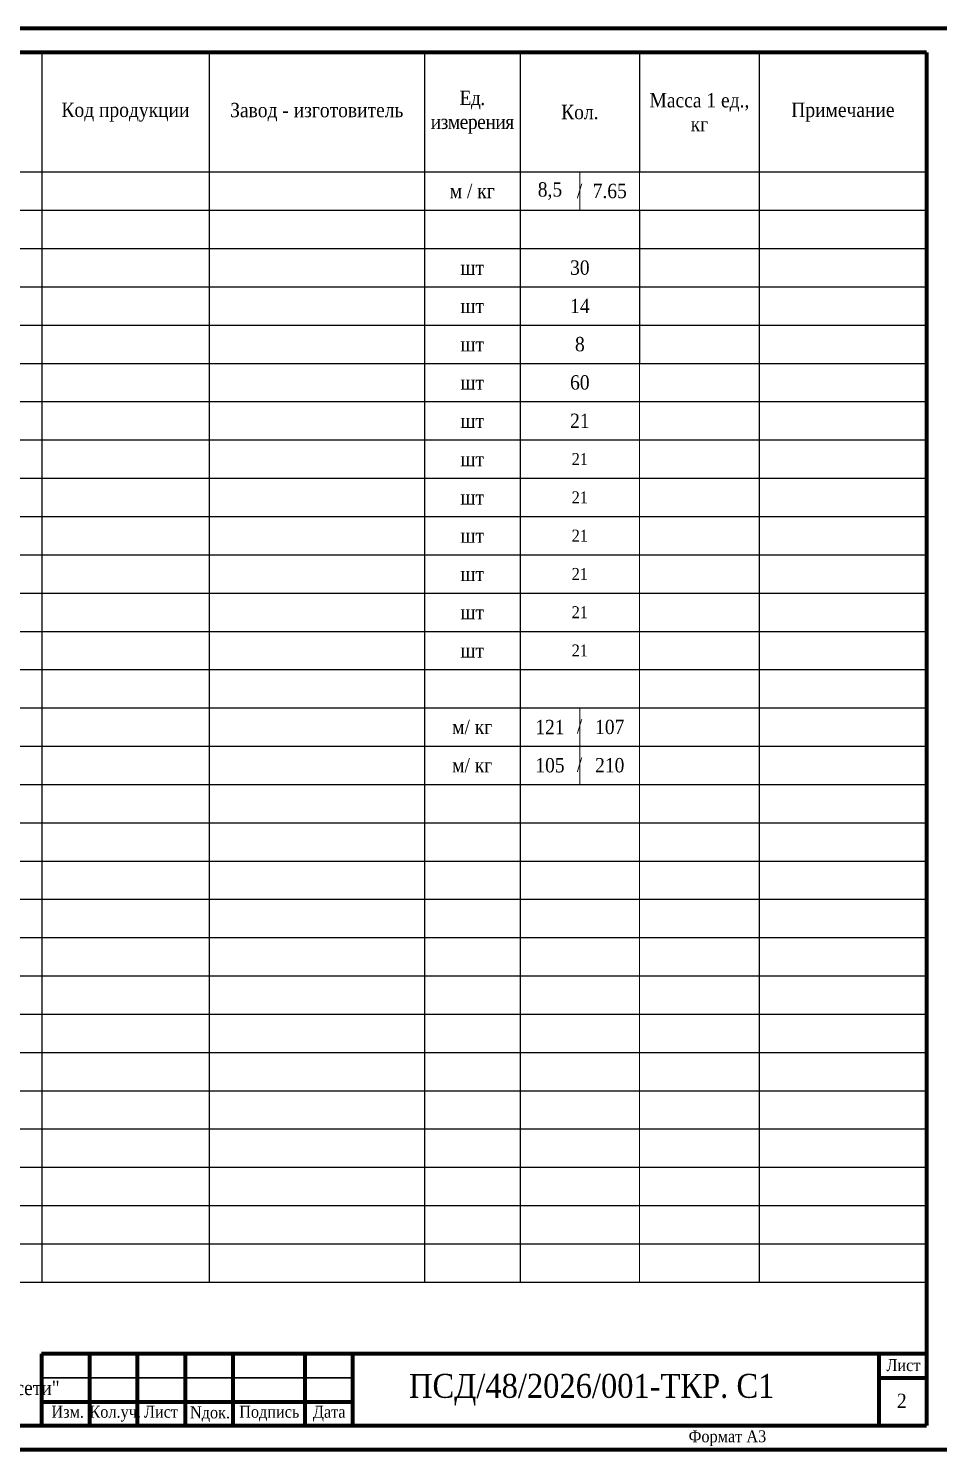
# Model space of a CAD drawing. Header units: millimetres. Extents: x 2157 to 10678, y 3616 to 3913.
# Drawn here: x 8595.1 to 8785.4, y 3616.3 to 3913.3 of the extents above; entities that cross this region are included whole.
import ezdxf

# ---------------------------------------------------------------- set-up
doc = ezdxf.new("R2010")
doc.units = ezdxf.units.MM
doc.layers.add('П', color=7, linetype='Continuous')
doc.layers.add('Чертеж', color=7, linetype='Continuous')
doc.styles.add('стиль1', font='times.ttf', dxfattribs={"width": 0.9})
doc.styles.add('стиль2', font='times.ttf', dxfattribs={"width": 0.9, "height": 2.5})

# ---------------------------------------------------------------- blocks, each defined once
blk = doc.blocks.new('*T68')
at = {"color": 0, "linetype": 'ByBlock', "lineweight": -2, "transparency": 16777216}
for p, q in [((0, 0), (395, 0)), ((0, 0), (0, -25)), ((20, 0), (20, -242)), ((150, 0), (150, -160.93)), ((210, 0), (210, -25)), ((245, 0), (245, -25)), ((290, 0), (290, -25)), ((310, 0), (310, -25)), ((335, 0), (335, -25)), ((360, 0), (360, -136.61)), ((395, 0), (395, -25)), ((420, 0), (815, 0)), ((420, 0), (420, -257)), ((440, 0), (440, -257)), ((570, 0), (570, -257)), ((630, 0), (630, -257)), ((665, 0), (665, -25)), ((710, 0), (710, -25)), ((730, 0), (730, -25)), ((755, 0), (755, -25)), ((780, 0), (780, -25)), ((815, 0), (815, -25)), ((20, -25), (395, -25)), ((420, -25), (630, -25)), ((710, -25), (742.5, -25)), ((0, -33.11), (0, -242)), ((20, -33.11), (150, -33.11)), ((210, -33.11), (210, -81.75)), ((420, -33), (630, -33)), ((710, -33), (730, -33)), ((730, -33), (730, -65)), ((755, -33), (755, -65)), ((0, -41.21), (150, -41.21)), ((150, -41.21), (210, -41.21)), ((395, -41.21), (395, -73.64)), ((420, -41), (630, -41)), ((710, -41), (730, -41)), ((0, -49.32), (20, -49.32)), ((20, -49.32), (210, -49.32)), ((290, -49.32), (310, -49.32)), ((322.5, -49.32), (335, -49.32)), ((360, -49.32), (395, -49.32)), ((420, -49), (630, -49)), ((710, -49), (730, -49)), ((0, -57.43), (20, -57.43)), ((20, -57.43), (210, -57.43)), ((290, -57.43), (310, -57.43)), ((322.5, -57.43), (335, -57.43)), ((360, -57.43), (395, -57.43)), ((420, -57), (630, -57)), ((710, -57), (730, -57)), ((420, -65), (630, -65)), ((710, -65), (730, -65)), ((0, -65.54), (20, -65.54)), ((20, -65.54), (210, -65.54)), ((290, -65.54), (310, -65.54)), ((322.5, -65.54), (335, -65.54)), ((360, -65.54), (395, -65.54)), ((0, -73.64), (20, -73.64)), ((20, -73.64), (210, -73.64)), ((290, -73.64), (310, -73.64)), ((360, -73.64), (395, -73.64)), ((420, -73), (630, -73)), ((710, -73), (730, -73)), ((0, -81.75), (210, -81.75)), ((290, -81.75), (290, -91.64)), ((310, -81.75), (335, -81.75)), ((420, -81), (630, -81)), ((710, -81), (730, -81)), ((420, -89), (630, -89)), ((710, -89), (730, -89)), ((0, -91.64), (20, -91.64)), ((150, -91.64), (210, -91.64)), ((290, -91.64), (310, -91.64)), ((420, -97), (630, -97)), ((710, -97), (730, -97)), ((0, -99.75), (150, -99.75)), ((290, -99.75), (290, -136.61)), ((322.5, -99.75), (335, -99.75)), ((420, -105), (630, -105)), ((710, -105), (730, -105)), ((420, -113), (630, -113)), ((710, -113), (730, -113)), ((420, -121), (630, -121)), ((710, -121), (730, -121)), ((0, -125.98), (150, -125.98)), ((210, -125.98), (210, -160.93)), ((310, -125.98), (310, -136.61)), ((420, -129), (630, -129)), ((710, -129), (755, -129)), ((0, -136.61), (210, -136.61)), ((420, -137), (630, -137)), ((710, -137), (755, -137)), ((0, -144.71), (210, -144.71)), ((310, -144.71), (310, -160.93)), ((420, -145), (630, -145)), ((710, -145), (730, -145)), ((742.5, -145), (755, -145)), ((0, -152.82), (210, -152.82)), ((290, -152.82), (310, -152.82)), ((420, -153), (630, -153)), ((710, -153), (730, -153)), ((0, -160.93), (150, -160.93)), ((420, -161), (630, -161)), ((710, -161), (755, -161)), ((0, -169.04), (150, -169.04)), ((150, -169.04), (150, -242)), ((210, -169.04), (210, -242)), ((420, -169), (630, -169)), ((710, -169), (755, -169)), ((0, -177.14), (210, -177.14)), ((290, -177.14), (335, -177.14)), ((420, -177), (630, -177)), ((710, -177), (755, -177)), ((0, -185.25), (210, -185.25)), ((290, -185.25), (322.5, -185.25)), ((420, -185), (630, -185)), ((710, -185), (755, -185)), ((420, -193), (630, -193)), ((710, -193), (755, -193)), ((0, -193.36), (210, -193.36)), ((290, -193.36), (322.5, -193.36)), ((0, -201.46), (210, -201.46)), ((290, -201.46), (322.5, -201.46)), ((420, -201), (630, -201)), ((710, -201), (755, -201)), ((0, -209.57), (210, -209.57)), ((290, -209.57), (322.5, -209.57)), ((420, -209), (630, -209)), ((710, -209), (755, -209)), ((0, -217.68), (210, -217.68)), ((290, -217.68), (335, -217.68)), ((420, -217), (630, -217)), ((710, -217), (755, -217)), ((420, -225), (630, -225)), ((710, -225), (755, -225)), ((0, -225.79), (210, -225.79)), ((290, -225.79), (335, -225.79)), ((0, -233.89), (210, -233.89)), ((290, -233.89), (335, -233.89)), ((420, -233), (630, -233)), ((710, -233), (755, -233)), ((0, -242), (210, -242)), ((290, -242), (322.5, -242)), ((420, -241), (630, -241)), ((710, -241), (755, -241)), ((420, -249), (630, -249)), ((710, -249), (755, -249)), ((420, -257), (630, -257)), ((710, -257), (755, -257))]:
    blk.add_line(p, q, dxfattribs=at)
at = {"color": 0, "lineweight": -2, "transparency": 16777216}
for p, q in [((0, -25), (20, -25)), ((0, -25), (0, -33.11)), ((210, -25), (210, -33.11)), ((245, -25), (245, -242)), ((290, -25), (290, -81.75)), ((310, -25), (310, -125.98)), ((335, -25), (335, -41.21)), ((630, -25), (710, -25)), ((665, -25), (665, -257)), ((710, -25), (710, -257)), ((730, -25), (730, -33)), ((742.5, -25), (815, -25)), ((780, -25), (780, -257)), ((815, -25), (815, -257)), ((0, -33.11), (20, -33.11)), ((150, -33.11), (395, -33.11)), ((630, -33), (710, -33)), ((730, -33), (815, -33)), ((210, -41.21), (395, -41.21)), ((630, -41), (710, -41)), ((730, -41), (815, -41)), ((210, -49.32), (290, -49.32)), ((310, -49.32), (322.5, -49.32)), ((335, -49.32), (360, -49.32)), ((630, -49), (710, -49)), ((730, -49), (815, -49)), ((210, -57.43), (290, -57.43)), ((310, -57.43), (322.5, -57.43)), ((335, -57.43), (360, -57.43)), ((630, -57), (710, -57)), ((730, -57), (815, -57)), ((630, -65), (710, -65)), ((730, -65), (815, -65)), ((730, -65), (730, -257)), ((210, -65.54), (290, -65.54)), ((310, -65.54), (322.5, -65.54)), ((335, -65.54), (360, -65.54)), ((210, -73.64), (290, -73.64)), ((310, -73.64), (360, -73.64)), ((335, -73.64), (335, -81.75)), ((630, -73), (710, -73)), ((730, -73), (815, -73)), ((210, -81.75), (310, -81.75)), ((210, -81.75), (210, -125.98)), ((335, -81.75), (395, -81.75)), ((630, -81), (710, -81)), ((730, -81), (815, -81)), ((630, -89), (710, -89)), ((730, -89), (815, -89)), ((20, -91.64), (150, -91.64)), ((210, -91.64), (290, -91.64)), ((290, -91.64), (290, -99.75)), ((310, -91.64), (395, -91.64)), ((335, -91.64), (335, -99.75)), ((630, -97), (710, -97)), ((730, -97), (815, -97)), ((150, -99.75), (322.5, -99.75)), ((335, -99.75), (395, -99.75)), ((630, -105), (710, -105)), ((730, -105), (815, -105)), ((630, -113), (710, -113)), ((730, -113), (815, -113)), ((630, -121), (710, -121)), ((730, -121), (815, -121)), ((210, -125.98), (290, -125.98)), ((310, -125.98), (395, -125.98)), ((630, -129), (710, -129)), ((755, -129), (815, -129)), ((210, -136.61), (395, -136.61)), ((290, -136.61), (290, -242)), ((310, -136.61), (310, -144.71)), ((335, -136.61), (335, -144.71)), ((360, -136.61), (360, -242)), ((395, -136.61), (395, -242)), ((630, -137), (710, -137)), ((755, -137), (815, -137)), ((210, -144.71), (395, -144.71)), ((630, -145), (710, -145)), ((730, -145), (742.5, -145)), ((755, -145), (815, -145)), ((210, -152.82), (290, -152.82)), ((310, -152.82), (395, -152.82)), ((630, -153), (710, -153)), ((730, -153), (815, -153)), ((150, -160.93), (395, -160.93)), ((150, -160.93), (150, -169.04)), ((210, -160.93), (210, -169.04)), ((310, -160.93), (310, -242)), ((335, -160.93), (335, -169.04)), ((630, -161), (710, -161)), ((755, -161), (815, -161)), ((150, -169.04), (395, -169.04)), ((630, -169), (710, -169)), ((755, -169), (815, -169)), ((210, -177.14), (290, -177.14)), ((335, -177.14), (395, -177.14)), ((630, -177), (710, -177)), ((755, -177), (815, -177)), ((210, -185.25), (290, -185.25)), ((322.5, -185.25), (395, -185.25)), ((630, -185), (710, -185)), ((755, -185), (815, -185)), ((630, -193), (710, -193)), ((755, -193), (815, -193)), ((210, -193.36), (290, -193.36)), ((322.5, -193.36), (395, -193.36)), ((210, -201.46), (290, -201.46)), ((322.5, -201.46), (395, -201.46)), ((630, -201), (710, -201)), ((755, -201), (815, -201)), ((210, -209.57), (290, -209.57)), ((322.5, -209.57), (395, -209.57)), ((630, -209), (710, -209)), ((755, -209), (815, -209)), ((210, -217.68), (290, -217.68)), ((335, -217.68), (395, -217.68)), ((630, -217), (710, -217)), ((755, -217), (815, -217)), ((630, -225), (710, -225)), ((755, -225), (815, -225)), ((210, -225.79), (290, -225.79)), ((335, -225.79), (395, -225.79)), ((210, -233.89), (290, -233.89)), ((335, -233.89), (395, -233.89)), ((630, -233), (710, -233)), ((755, -233), (815, -233)), ((210, -242), (290, -242)), ((322.5, -242), (395, -242)), ((630, -241), (710, -241)), ((755, -241), (815, -241)), ((630, -249), (710, -249)), ((755, -249), (815, -249)), ((630, -257), (710, -257)), ((755, -257), (815, -257))]:
    blk.add_line(p, q, dxfattribs=at)
at = {"layer": 'Defpoints', "color": 8, "linetype": 'ByBlock', "lineweight": 0, "transparency": 16777216}
for p, q in [((395, -25), (395, -41.21)), ((742.5, -25), (742.5, -33)), ((755, -25), (755, -33)), ((322.5, -41.21), (322.5, -73.64)), ((335, -41.21), (335, -73.64)), ((755, -65), (755, -257)), ((395, -73.64), (395, -136.61)), ((322.5, -81.75), (322.5, -91.64)), ((335, -81.75), (335, -91.64)), ((322.5, -99.75), (322.5, -136.61)), ((335, -99.75), (335, -136.61)), ((742.5, -137), (742.5, -153)), ((335, -144.71), (335, -160.93)), ((322.5, -169.04), (322.5, -242)), ((335, -169.04), (335, -242))]:
    blk.add_line(p, q, dxfattribs=at)
at = {"color": 0, "transparency": 16777216}
for s, insert, char_height, width, attachment_point, style in [('Тип, марка, обозначение документа, опросного листа', (180, -12.5), 3, 57, 5, 'стиль1'), ('{\\T0.95;Ед. измерения}', (300, -12.5), 3, 17, 5, 'стиль1'), ('Масса 1 ед., кг', (347.5, -12.5), 3, 22, 5, 'стиль1'), ('Тип, марка, обозначение документа, опросного листа', (600, -12.5), 3, 57, 5, 'стиль1'), ('{\\T0.95;Ед. измерения}', (720, -12.5), 3, 17, 5, 'стиль1'), ('Масса 1 ед., кг', (767.5, -12.5), 3, 22, 5, 'стиль1'), ('Поз.', (10, -12.5), 3, 17, 5, 'стиль1'), ('Наименование и техническая характеристика', (85, -12.5), 3, 127, 5, 'стиль1'), ('Код продукции', (227.5, -12.5), 3, 32, 5, 'стиль1'), ('{\\C256;Завод - изготовитель}', (267.5, -12.5), 3, 42, 5, 'стиль1'), ('Кол.', (322.5, -12.5), 3, 22, 5, 'стиль1'), ('Примечание', (377.5, -12.5), 3, 32, 5, 'стиль1'), ('Поз.', (430, -12.5), 3, 17, 5, 'стиль1'), ('Наименование и техническая характеристика', (505, -12.5), 3, 127, 5, 'стиль1'), ('Код продукции', (647.5, -12.5), 3, 32, 5, 'стиль1'), ('{\\C256;Завод - изготовитель}', (687.5, -12.5), 3, 42, 5, 'стиль1'), ('Кол.', (742.5, -12.5), 3, 22, 5, 'стиль1'), ('Примечание', (797.5, -12.5), 3, 32, 5, 'стиль1'), ('1', (10, -29.05), 3, 17, 5, 'стиль2'), ('{\\LОпора железобетонная}', (85, -29.05), 3, 127, 5, 'стиль2'), ('5.7', (430, -29), 3, 17, 5, 'стиль2'), ('Заземляющий проводник', (441.5, -29), 3, 127, 4, 'стиль2'), ('ЗП1', (600, -29), 3, 57, 5, 'стиль2'), ('м / кг', (720, -29), 3, 17, 5, 'стиль2'), ('6', (430, -37), 3, 17, 5, 'стиль2'), ('{\\LЛинейная арматура }', (505, -37), 3, 127, 5, 'стиль2'), ('{\\Lодноцепные:}', (21.5, -37.16), 3, 127, 4, 'стиль2'), ('1.1', (10, -45.27), 3, 17, 5, 'стиль2'), ('{\\T0.9;- промежуточная  }27.0002-9', (21.5, -45.27), 3, 127, 4, 'стиль2'), ('П20-3Н', (180, -45.27), 3, 57, 5, 'стиль2'), ('шт/ м³', (300, -45.27), 3, 17, 5, 'стиль1'), ('7', (316.25, -45.27), 3, 9.5, 5, 'стиль2'), ('3.15', (328.75, -45.27), 3, 9.5, 5, 'стиль2'), ('{\\T0.85;одностоечная}', (377.5, -45.27), 3, 32, 5, 'стиль2'), ('6.1', (430, -45), 3, 17, 5, 'стиль2'), ('К9', (600, -45), 3, 57, 5, 'стиль2'), ('шт', (720, -45), 3, 17, 5, 'стиль2'), ('1.2', (10, -53.38), 3, 17, 5, 'стиль2'), ('{\\T0.9;- анкерная }27.0002-11', (21.5, -53.38), 3, 127, 4, 'стиль2'), ('А20-3Н', (180, -53.38), 3, 57, 5, 'стиль2'), ('шт/ м³', (300, -53.38), 3, 17, 5, 'стиль1'), ('2', (316.25, -53.38), 3, 9.5, 5, 'стиль2'), ('1.80', (328.75, -53.38), 3, 9.5, 5, 'стиль2'), ('{\\T0.85;двухстоечная}', (377.5, -53.38), 3, 32, 5, 'стиль2'), ('6.2', (430, -53), 3, 17, 5, 'стиль2'), ('Гайка', (441.5, -53), 3, 127, 4, 'стиль2'), ('М20', (600, -53), 3, 57, 5, 'стиль2'), ('шт', (720, -53), 3, 17, 5, 'стиль2'), ('1.3', (10, -61.48), 3, 17, 5, 'стиль2'), ('- анкерная с разъединителем  27.0002-11', (21.5, -61.48), 3, 127, 4, 'стиль2'), ('А20-3Н с РЛК', (180, -61.48), 3, 57, 5, 'стиль2'), ('шт/ м³', (300, -61.48), 3, 17, 5, 'стиль1'), ('1', (316.25, -61.48), 3, 9.5, 5, 'стиль2'), ('0.90', (328.75, -61.48), 3, 9.5, 5, 'стиль2'), ('{\\T0.85;двухстоечная}', (377.5, -61.48), 3, 32, 5, 'стиль2'), ('6.3', (430, -61), 3, 17, 5, 'стиль2'), ('Болт', (441.5, -61), 3, 127, 4, 'стиль2'), ('М20х260', (600, -61), 3, 57, 5, 'стиль2'), ('шт', (720, -61), 3, 17, 5, 'стиль2'), ('1.4', (10, -69.59), 3, 17, 5, 'стиль2'), ('- угловая анкерная 27.0002-12', (21.5, -69.59), 3, 127, 4, 'стиль2'), ('УА20-3Н', (180, -69.59), 3, 57, 5, 'стиль2'), ('шт/ м³', (300, -69.59), 3, 17, 5, 'стиль1'), ('1', (316.25, -69.59), 3, 9.5, 5, 'стиль2'), ('1.35', (328.75, -69.59), 3, 9.5, 5, 'стиль2'), ('6.4', (430, -69), 3, 17, 5, 'стиль2'), ('Спиральная вязка ', (441.5, -69), 3, 127, 4, 'стиль2'), ('СВ70', (600, -69), 3, 57, 5, 'стиль2'), ('{\\T0.85;трехстоечная}', (377.5, -69.59), 3, 32, 5, 'стиль2'), ('шт', (720, -69), 3, 17, 5, 'стиль2'), ('2', (10, -77.7), 3, 17, 5, 'стиль2'), ('6.5', (430, -77), 3, 17, 5, 'стиль2'), ('Зажим плашечный', (441.5, -77), 3, 127, 4, 'стиль2'), ('CD35', (600, -77), 3, 57, 5, 'стиль2'), ('шт', (720, -77), 3, 17, 5, 'стиль2'), ('Подвеска натяжная изолирующая, в т.ч.:  ', (441.5, -85), 3, 127, 4, 'стиль2'), ('2.1', (10, -86.69), 3, 17, 5, 'стиль2'), (' Стойка', (21.5, -86.69), 3, 127, 4, 'стиль2'), ('СВ110-5', (180, -86.69), 3, 57, 5, 'стиль2'), ('IЗ-93/23 {\\T0.85;\\Pс 02.06.2023 по 02.06.2028}', (227.5, -86.69), 2.5, 32, 5, 'стиль1'), ('ООО «ЭЛПРО», г.Воронеж', (267.5, -86.69), 2.5, 42, 5, 'стиль1'), ('шт/ м³', (300, -86.69), 3, 17, 5, 'стиль1'), ('16', (316.25, -86.69), 3, 9.5, 5, 'стиль2'), ('7.20', (328.75, -86.69), 3, 9.5, 5, 'стиль2'), ('6.6', (430, -85), 3, 17, 5, 'стиль2'), ('3.407.1-143.2.25', (600, -85), 2.5, 60, 5, 'стиль2'), ('шт', (720, -85), 3, 17, 5, 'стиль2'), ('6.6.1', (430, -93), 3, 17, 5, 'стиль2'), ('Серьга', (441.5, -93), 3, 127, 4, 'стиль2'), ('СРС -7-17', (600, -93), 3, 57, 5, 'стиль2'), ('3', (10, -95.69), 3, 17, 5, 'стиль2'), ('шт', (720, -93), 3, 17, 5, 'стиль2'), ('6.6.2', (430, -101), 3, 17, 5, 'стиль2'), ('Скоба', (441.5, -101), 3, 127, 4, 'стиль2'), ('СК-7-16', (600, -101), 3, 57, 5, 'стиль2'), ('шт', (720, -101), 3, 17, 5, 'стиль2'), ('Провод самонесущий изолированный с уплотненной жилой из алюминиевого сплава с изоляционным покровом из сшитого п/э, числом жил \\Pи сечением: \\P- 1х50 мм²', (21.5, -112.86), 3, 127, 4, 'стиль2'), ('IЗ-221/23\\P{\\T0.85;с 19.10.2023 по 19.10.2028}', (227.5, -112.86), 2.5, 32, 5, 'стиль1'), ('6.6.3', (430, -109), 3, 17, 5, 'стиль2'), ('Ушко однолапчатое', (441.5, -109), 3, 127, 4, 'стиль2'), ('У1-7-16', (600, -109), 3, 57, 5, 'стиль2'), ('шт', (720, -109), 3, 17, 5, 'стиль2'), ('3.1', (10, -112.86), 3, 17, 5, 'стиль2'), ('{\\T0.9;1.110}', (316.25, -112.86), 3, 9.5, 5, 'стиль2'), ('{\\T0.95;371}', (328.75, -112.86), 3, 9.5, 5, 'стиль2'), ('6.6.4', (430, -117), 3, 17, 5, 'стиль2'), ('Звено промежуточное трехлапчатое', (441.5, -117), 3, 127, 4, 'стиль2'), ('ПРТ-7-1', (600, -117), 3, 57, 5, 'стиль2'), ('СИП3', (180, -118.18), 3, 57, 5, 'стиль2'), ('км/ кг', (300, -118.18), 3, 17, 5, 'стиль2'), ('шт', (720, -117), 3, 17, 5, 'стиль2'), ('6.7', (430, -125), 3, 17, 5, 'стиль2'), ('Зажим анкерный', (441.5, -125), 3, 127, 4, 'стиль2'), ('НБ 60/5,6-16', (600, -125), 3, 57, 5, 'стиль2'), ('шт', (720, -125), 3, 17, 5, 'стиль2'), ('3.2', (10, -131.29), 3, 17, 5, 'стиль2'), ('Ошиновка (провод ВЛ) ГОСТ 839-80', (21.5, -131.29), 3, 127, 4, 'стиль2'), ('IЗ-221/23\\P{\\T0.85;с 19.10.2023 по 19.10.2028}', (227.5, -131.29), 2.5, 32, 5, 'стиль1'), ('{\\T0.9;0,006', (316.25, -131.29), 3, 9.5, 5, 'стиль2'), ('{\\T0.95;2.0}', (328.75, -131.29), 3, 9.5, 5, 'стиль2'), ('7', (430, -133), 3, 17, 5, 'стиль2'), ('{\\LМеталл для заземления}', (505, -133), 3, 127, 5, 'стиль2'), ('4', (10, -140.66), 3, 17, 5, 'стиль2'), ('7.1', (430, -141), 3, 17, 5, 'стиль2'), ('107', (748.75, -141), 3, 9.5, 5, 'стиль2'), ('4.1', (10, -148.77), 3, 17, 5, 'стиль2'), ('7.2', (430, -149), 3, 17, 5, 'стиль2'), ('210', (748.75, -149), 3, 9.5, 5, 'стиль2'), ('4.2', (10, -156.87), 3, 17, 5, 'стиль2'), ('5', (10, -164.98), 3, 17, 5, 'стиль2'), ('5.1', (10, -173.09), 3, 17, 5, 'стиль2'), ('5.2', (10, -181.2), 3, 17, 5, 'стиль2'), ('5.3', (10, -189.3), 3, 17, 5, 'стиль2'), ('5.4', (10, -197.41), 3, 17, 5, 'стиль2'), ('5.5', (10, -205.52), 3, 17, 5, 'стиль2'), ('5.6', (10, -213.62), 3, 17, 5, 'стиль2'), ('{\\C256;Траверса }27.0002-38', (21.5, -213.62), 3, 127, 4, 'стиль2'), ('ТМ73', (180, -213.62), 3, 57, 5, 'стиль2'), ('шт/ кг', (300, -213.62), 3, 17, 5, 'стиль2'), ('{\\C256;Траверса } 27.0002-39', (21.5, -221.73), 3, 127, 4, 'стиль2'), ('5.7', (10, -221.73), 3, 17, 5, 'стиль2'), ('ТМ74', (180, -221.73), 3, 57, 5, 'стиль2'), ('шт/ кг', (300, -221.73), 3, 17, 5, 'стиль2'), ('5.5', (10, -229.84), 3, 17, 5, 'стиль2'), ('5.6', (10, -237.95), 3, 17, 5, 'стиль2'), ('Крепление подкоса 27.0002-41', (21.5, -237.95), 3, 127, 4, 'стиль2'), ('У52', (180, -237.95), 3, 57, 5, 'стиль2'), ('шт/ кг', (300, -237.95), 3, 17, 5, 'стиль2')]:
    blk.add_mtext(s, dxfattribs=dict(at, insert=insert, char_height=char_height, width=width, attachment_point=attachment_point, style=style))
at = {"transparency": 16777216}
for s, insert, char_height, width, attachment_point, style in [('8,5', (736.25, -29), 3, 9.5, 5, 'стиль2'), ('7.65', (748.75, -29), 3, 9.5, 5, 'стиль2'), ('Колпачок полиэтиленовый', (441.5, -45), 3, 127, 4, 'стиль2'), ('30', (742.5, -45), 3, 22, 5, 'стиль2'), ('14', (742.5, -53), 3, 22, 5, 'стиль2'), ('8', (742.5, -61), 3, 22, 5, 'стиль2'), ('60', (742.5, -69), 3, 22, 5, 'стиль2'), ('21', (742.5, -77), 3, 22, 5, 'стиль2'), ('21', (742.5, -85), 2.5, 22, 5, 'стиль2'), ('21', (742.5, -93), 2.5, 22, 5, 'стиль2'), ('21', (742.5, -101), 2.5, 22, 5, 'стиль2'), ('ООО «Камский кабель», \\Pг. Пермь', (267.5, -112.86), 2.5, 42, 5, 'стиль2'), ('21', (742.5, -109), 2.5, 22, 5, 'стиль2'), ('21', (742.5, -117), 2.5, 22, 5, 'стиль2'), ('21', (742.5, -125), 2.5, 22, 5, 'стиль2'), ('ООО «Камский кабель», \\Pг. Пермь', (267.5, -131.29), 2.5, 42, 5, 'стиль2'), ('Сталь круглая %%C 12 мм', (441.5, -141), 3, 127, 4, 'стиль2'), ('ГОСТ2590-88', (600, -141), 3, 57, 5, 'стиль2'), ('м/ кг ', (720, -141), 3, 17, 5, 'стиль1'), ('{\\C0;121', (736.25, -141), 3, 9.5, 5, 'стиль2'), ('штыревой', (21.5, -148.77), 3, 127, 4, 'стиль2'), ('ШФ-20УО', (180, -148.77), 3, 57, 5, 'стиль2'), ('шт', (300, -148.77), 3, 17, 5, 'стиль2'), ('30', (322.5, -148.77), 3, 22, 5, 'стиль2'), ('Сталь круглая %%C 18 мм', (441.5, -149), 3, 127, 4, 'стиль2'), ('ГОСТ2590-88', (600, -149), 3, 57, 5, 'стиль2'), ('м/ кг ', (720, -149), 3, 17, 5, 'стиль1'), ('{\\C0;105', (736.25, -149), 3, 9.5, 5, 'стиль2'), ('подвесной', (21.5, -156.87), 3, 127, 4, 'стиль2'), ('ПС-70Е', (180, -156.87), 3, 57, 5, 'стиль2'), ('шт', (300, -156.87), 3, 17, 5, 'стиль2'), ('42', (322.5, -156.87), 3, 22, 5, 'стиль2'), ('{\\LСтальные конструкции (метизы)}', (85, -164.98), 3, 127, 5, 'стиль2'), ('Траверса 27.0002-28', (21.5, -173.09), 3, 127, 4, 'стиль2'), ('ТМ63', (180, -173.09), 3, 57, 5, 'стиль2'), ('шт/ кг', (300, -173.09), 3, 17, 5, 'стиль2'), ('7', (316.25, -173.09), 3, 9.5, 5, 'стиль2'), ('156.1', (328.75, -173.09), 3, 9.5, 5, 'стиль2'), ('Траверса 27.0002-30', (21.5, -181.2), 3, 127, 4, 'стиль2'), ('ТМ65', (180, -181.2), 3, 57, 5, 'стиль2'), ('шт/ кг', (300, -181.2), 3, 17, 5, 'стиль2'), ('3', (316.25, -181.2), 3, 9.5, 5, 'стиль2'), ('56.4', (328.75, -181.2), 3, 9.5, 5, 'стиль2'), ('Траверса 27.0002-31', (21.5, -189.3), 3, 127, 4, 'стиль2'), ('ТМ66', (180, -189.3), 3, 57, 5, 'стиль2'), ('шт/ кг', (300, -189.3), 3, 17, 5, 'стиль2'), ('3', (316.25, -189.3), 3, 9.5, 5, 'стиль2'), ('20.10', (328.75, -189.3), 3, 9.5, 5, 'стиль2'), ('Траверса 27.0002-32', (21.5, -197.41), 3, 127, 4, 'стиль2'), ('ТМ67', (180, -197.41), 3, 57, 5, 'стиль2'), ('шт/ кг', (300, -197.41), 3, 17, 5, 'стиль2'), ('1', (316.25, -197.41), 3, 9.5, 5, 'стиль2'), ('3.90', (328.75, -197.41), 3, 9.5, 5, 'стиль2'), ('Траверса 27.0002-33', (21.5, -205.52), 3, 127, 4, 'стиль2'), ('ТМ68', (180, -205.52), 3, 57, 5, 'стиль2'), ('шт/ кг', (300, -205.52), 3, 17, 5, 'стиль2'), ('1', (316.25, -205.52), 3, 9.5, 5, 'стиль2'), ('33.00', (328.75, -205.52), 3, 9.5, 5, 'стиль2'), ('1', (316.25, -213.62), 3, 9.5, 5, 'стиль2'), ('9.85', (328.75, -213.62), 3, 9.5, 5, 'стиль2'), ('1', (316.25, -221.73), 3, 9.5, 5, 'стиль2'), ('13.00', (328.75, -221.73), 3, 9.5, 5, 'стиль2'), ('Хомут 27.0002-42', (21.5, -229.84), 3, 127, 4, 'стиль2'), ('Х51', (180, -229.84), 3, 57, 5, 'стиль2'), ('шт/ кг', (300, -229.84), 3, 17, 5, 'стиль2'), ('9', (316.25, -229.84), 3, 9.5, 5, 'стиль2'), ('17.10', (328.75, -229.84), 3, 9.5, 5, 'стиль2'), ('5', (316.25, -237.95), 3, 9.5, 5, 'стиль2'), ('35.50', (328.75, -237.95), 3, 9.5, 5, 'стиль2')]:
    blk.add_mtext(s, dxfattribs=dict(at, insert=insert, char_height=char_height, width=width, attachment_point=attachment_point, style=style))
at = {"color": 1, "transparency": 16777216, "char_height": 3, "width": 127, "attachment_point": 5, "style": 'стиль2'}
for s, insert in [('{\\L\\C256;Железобетонные изделия}', (85, -77.7)), ('{\\L\\C256;Провода и кабели}', (85, -95.69)), ('{\\L\\C256;Изоляторы}', (85, -140.66))]:
    blk.add_mtext(s, dxfattribs=dict(at, insert=insert))
blk = doc.blocks.new('А3 мал.')
at = {"layer": 'Чертеж', "lineweight": 25, "insert": (-40, 15), "char_height": 2.5, "width": 184.6595, "attachment_point": 1, "style": 'стиль1', "bg_fill": 3, "box_fill_scale": 1, "bg_fill_color": 256, "bg_fill_transparency": 0}
blk.add_mtext('^I\\P\\P\\P^I^I^I^I^I^I^I^I^I^I^I^I^I^I^I^I^I^I{\\C255;\\c16777215;.}', dxfattribs=at)
at = {"lineweight": 70}
for p, q in [((145, 287), (145, 0)), ((145, 15), (-40, 15)), ((145, 15), (-40, 15))]:
    blk.add_line(p, q, dxfattribs=at)
for points in [[(145, 287), (-250.02, 287), (-250.02, 0)], [(-40, 15), (-40, 0)], [(-40, 15), (-40, 0)], [(-30, 15), (-30, 0)], [(-30, 15), (-30, 0)], [(-20, 15), (-20, 0)], [(-20, 15), (-20, 0)], [(-10, 15), (-10, 0)], [(-10, 15), (-10, 0)], [(0, 15), (0, 0)], [(0, 15), (0, 0)], [(15, 15), (15, 0)], [(15, 15), (15, 0)], [(25, 15), (25, 0)], [(25, 15), (25, 0)], [(135, 15), (135, 0)], [(135, 15), (135, 0)], [(135, 15), (135, 0)], [(135, 10), (145, 10)], [(135, 10), (145, 10)], [(135, 10), (145, 10)], [(-40, 5), (25, 5)], [(-40, 5), (25, 5)], [(-250.02, 0), (145, 0)], [(-40, 0), (145, 0)], [(-40, 0), (25, 0)], [(-40, 0), (145, 0)], [(-40, 0), (25, 0)], [(-40, 0), (25, 0)], [(25, 0), (145, 0)], [(25, 0), (145, 0)]]:
    blk.add_lwpolyline(points, dxfattribs=at)
at = {"lineweight": 30}
for points in [[(-40, 15), (25, 15)], [(-40, 15), (25, 15)], [(-40, 10), (25, 10)], [(-40, 10), (25, 10)]]:
    blk.add_lwpolyline(points, dxfattribs=at)
at = {"layer": 'П', "lineweight": 70}
blk.add_lwpolyline([(-269.98, -5), (150.02, -5), (150.02, 292), (-269.98, 292)], close=True, dxfattribs=at)
at = {"lineweight": 25, "style": 'стиль1', "width": 0.9}
for s, p in [('Лист', (136.61, 11.4)), ('Изм.', (-37.95, 1.66)), ('Кол.уч.', (-30, 1.66)), ('Лист', (-18.6, 1.66)), ('Nдок.', (-8.98, 1.52)), ('Подпись', (1.3, 1.66)), ('Дата', (16.71, 1.66)), ('Формат А3', (95.26, -3.47))]:
    blk.add_text(s, height=2.5, dxfattribs=at).set_placement(p)
blk = doc.blocks.new('*T87')
at = {"color": 0, "linetype": 'ByBlock', "lineweight": -2, "transparency": 16777216}
for p, q in [((0, 0), (395, 0)), ((0, 0), (0, -257)), ((20, 0), (20, -257)), ((150, 0), (150, -257)), ((210, 0), (210, -257)), ((245, 0), (245, -25)), ((290, 0), (290, -25)), ((310, 0), (310, -25)), ((335, 0), (335, -25)), ((360, 0), (360, -25)), ((395, 0), (395, -25)), ((20, -25), (210, -25)), ((290, -25), (322.5, -25)), ((0, -33), (210, -33)), ((290, -33), (310, -33)), ((310, -33), (310, -65)), ((335, -33), (335, -65)), ((0, -41), (210, -41)), ((290, -41), (310, -41)), ((0, -49), (210, -49)), ((290, -49), (310, -49)), ((0, -57), (210, -57)), ((290, -57), (310, -57)), ((0, -65), (210, -65)), ((290, -65), (310, -65)), ((0, -73), (210, -73)), ((290, -73), (310, -73)), ((0, -81), (210, -81)), ((290, -81), (310, -81)), ((0, -89), (210, -89)), ((290, -89), (310, -89)), ((0, -97), (210, -97)), ((290, -97), (310, -97)), ((0, -105), (210, -105)), ((290, -105), (310, -105)), ((0, -113), (210, -113)), ((290, -113), (310, -113)), ((0, -121), (210, -121)), ((290, -121), (310, -121)), ((0, -129), (210, -129)), ((290, -129), (335, -129)), ((0, -137), (210, -137)), ((290, -137), (335, -137)), ((0, -145), (210, -145)), ((290, -145), (310, -145)), ((322.5, -145), (335, -145)), ((0, -153), (210, -153)), ((290, -153), (310, -153)), ((0, -161), (210, -161)), ((290, -161), (335, -161)), ((0, -169), (210, -169)), ((290, -169), (335, -169)), ((0, -177), (210, -177)), ((290, -177), (335, -177)), ((0, -185), (210, -185)), ((290, -185), (335, -185)), ((0, -193), (210, -193)), ((290, -193), (335, -193)), ((0, -201), (210, -201)), ((290, -201), (335, -201)), ((0, -209), (210, -209)), ((290, -209), (335, -209)), ((0, -217), (210, -217)), ((290, -217), (335, -217)), ((0, -225), (210, -225)), ((290, -225), (335, -225)), ((0, -233), (210, -233)), ((290, -233), (335, -233)), ((0, -241), (210, -241)), ((290, -241), (335, -241)), ((0, -249), (210, -249)), ((290, -249), (335, -249)), ((0, -257), (210, -257)), ((290, -257), (335, -257))]:
    blk.add_line(p, q, dxfattribs=at)
at = {"color": 0, "lineweight": -2, "transparency": 16777216}
for p, q in [((0, -25), (20, -25)), ((210, -25), (290, -25)), ((245, -25), (245, -257)), ((290, -25), (290, -257)), ((310, -25), (310, -33)), ((322.5, -25), (395, -25)), ((360, -25), (360, -257)), ((395, -25), (395, -257)), ((210, -33), (290, -33)), ((310, -33), (395, -33)), ((210, -41), (290, -41)), ((310, -41), (395, -41)), ((210, -49), (290, -49)), ((310, -49), (395, -49)), ((210, -57), (290, -57)), ((310, -57), (395, -57)), ((210, -65), (290, -65)), ((310, -65), (395, -65)), ((310, -65), (310, -257)), ((210, -73), (290, -73)), ((310, -73), (395, -73)), ((210, -81), (290, -81)), ((310, -81), (395, -81)), ((210, -89), (290, -89)), ((310, -89), (395, -89)), ((210, -97), (290, -97)), ((310, -97), (395, -97)), ((210, -105), (290, -105)), ((310, -105), (395, -105)), ((210, -113), (290, -113)), ((310, -113), (395, -113)), ((210, -121), (290, -121)), ((310, -121), (395, -121)), ((210, -129), (290, -129)), ((335, -129), (395, -129)), ((210, -137), (290, -137)), ((335, -137), (395, -137)), ((210, -145), (290, -145)), ((310, -145), (322.5, -145)), ((335, -145), (395, -145)), ((210, -153), (290, -153)), ((310, -153), (395, -153)), ((210, -161), (290, -161)), ((335, -161), (395, -161)), ((210, -169), (290, -169)), ((335, -169), (395, -169)), ((210, -177), (290, -177)), ((335, -177), (395, -177)), ((210, -185), (290, -185)), ((335, -185), (395, -185)), ((210, -193), (290, -193)), ((335, -193), (395, -193)), ((210, -201), (290, -201)), ((335, -201), (395, -201)), ((210, -209), (290, -209)), ((335, -209), (395, -209)), ((210, -217), (290, -217)), ((335, -217), (395, -217)), ((210, -225), (290, -225)), ((335, -225), (395, -225)), ((210, -233), (290, -233)), ((335, -233), (395, -233)), ((210, -241), (290, -241)), ((335, -241), (395, -241)), ((210, -249), (290, -249)), ((335, -249), (395, -249)), ((210, -257), (290, -257)), ((335, -257), (395, -257))]:
    blk.add_line(p, q, dxfattribs=at)
at = {"layer": 'Defpoints', "color": 8, "linetype": 'ByBlock', "lineweight": 0, "transparency": 16777216}
for p, q in [((322.5, -25), (322.5, -33)), ((335, -25), (335, -33)), ((335, -65), (335, -257)), ((322.5, -137), (322.5, -153))]:
    blk.add_line(p, q, dxfattribs=at)
at = {"color": 0, "transparency": 16777216}
for s, insert, char_height, width, attachment_point, style in [('Тип, марка, обозначение документа, опросного листа', (180, -12.5), 3, 57, 5, 'стиль1'), ('{\\T0.95;Ед. измерения}', (300, -12.5), 3, 17, 5, 'стиль1'), ('Масса 1 ед., кг', (347.5, -12.5), 3, 22, 5, 'стиль1'), ('Поз.', (10, -12.5), 3, 17, 5, 'стиль1'), ('Наименование и техническая характеристика', (85, -12.5), 3, 127, 5, 'стиль1'), ('Код продукции', (227.5, -12.5), 3, 32, 5, 'стиль1'), ('{\\C256;Завод - изготовитель}', (267.5, -12.5), 3, 42, 5, 'стиль1'), ('Кол.', (322.5, -12.5), 3, 22, 5, 'стиль1'), ('Примечание', (377.5, -12.5), 3, 32, 5, 'стиль1'), ('5.7', (10, -29), 3, 17, 5, 'стиль2'), ('Заземляющий проводник', (21.5, -29), 3, 127, 4, 'стиль2'), ('ЗП1', (180, -29), 3, 57, 5, 'стиль2'), ('м / кг', (300, -29), 3, 17, 5, 'стиль2'), ('6', (10, -37), 3, 17, 5, 'стиль2'), ('{\\LЛинейная арматура }', (85, -37), 3, 127, 5, 'стиль2'), ('6.1', (10, -45), 3, 17, 5, 'стиль2'), ('К9', (180, -45), 3, 57, 5, 'стиль2'), ('шт', (300, -45), 3, 17, 5, 'стиль2'), ('6.2', (10, -53), 3, 17, 5, 'стиль2'), ('Гайка', (21.5, -53), 3, 127, 4, 'стиль2'), ('М20', (180, -53), 3, 57, 5, 'стиль2'), ('шт', (300, -53), 3, 17, 5, 'стиль2'), ('6.3', (10, -61), 3, 17, 5, 'стиль2'), ('Болт', (21.5, -61), 3, 127, 4, 'стиль2'), ('М20х260', (180, -61), 3, 57, 5, 'стиль2'), ('шт', (300, -61), 3, 17, 5, 'стиль2'), ('6.4', (10, -69), 3, 17, 5, 'стиль2'), ('Спиральная вязка ', (21.5, -69), 3, 127, 4, 'стиль2'), ('СВ70', (180, -69), 3, 57, 5, 'стиль2'), ('шт', (300, -69), 3, 17, 5, 'стиль2'), ('6.5', (10, -77), 3, 17, 5, 'стиль2'), ('Зажим плашечный', (21.5, -77), 3, 127, 4, 'стиль2'), ('CD35', (180, -77), 3, 57, 5, 'стиль2'), ('шт', (300, -77), 3, 17, 5, 'стиль2'), ('Подвеска натяжная изолирующая, в т.ч.:  ', (21.5, -85), 3, 127, 4, 'стиль2'), ('6.6', (10, -85), 3, 17, 5, 'стиль2'), ('3.407.1-143.2.25', (180, -85), 2.5, 60, 5, 'стиль2'), ('шт', (300, -85), 3, 17, 5, 'стиль2'), ('6.6.1', (10, -93), 3, 17, 5, 'стиль2'), ('Серьга', (21.5, -93), 3, 127, 4, 'стиль2'), ('СРС -7-17', (180, -93), 3, 57, 5, 'стиль2'), ('шт', (300, -93), 3, 17, 5, 'стиль2'), ('6.6.2', (10, -101), 3, 17, 5, 'стиль2'), ('Скоба', (21.5, -101), 3, 127, 4, 'стиль2'), ('СК-7-16', (180, -101), 3, 57, 5, 'стиль2'), ('шт', (300, -101), 3, 17, 5, 'стиль2'), ('6.6.3', (10, -109), 3, 17, 5, 'стиль2'), ('Ушко однолапчатое', (21.5, -109), 3, 127, 4, 'стиль2'), ('У1-7-16', (180, -109), 3, 57, 5, 'стиль2'), ('шт', (300, -109), 3, 17, 5, 'стиль2'), ('6.6.4', (10, -117), 3, 17, 5, 'стиль2'), ('Звено промежуточное трехлапчатое', (21.5, -117), 3, 127, 4, 'стиль2'), ('ПРТ-7-1', (180, -117), 3, 57, 5, 'стиль2'), ('шт', (300, -117), 3, 17, 5, 'стиль2'), ('6.7', (10, -125), 3, 17, 5, 'стиль2'), ('Зажим анкерный', (21.5, -125), 3, 127, 4, 'стиль2'), ('НБ 60/5,6-16', (180, -125), 3, 57, 5, 'стиль2'), ('шт', (300, -125), 3, 17, 5, 'стиль2'), ('7', (10, -133), 3, 17, 5, 'стиль2'), ('{\\LМеталл для заземления}', (85, -133), 3, 127, 5, 'стиль2'), ('7.1', (10, -141), 3, 17, 5, 'стиль2'), ('107', (328.75, -141), 3, 9.5, 5, 'стиль2'), ('7.2', (10, -149), 3, 17, 5, 'стиль2'), ('210', (328.75, -149), 3, 9.5, 5, 'стиль2')]:
    blk.add_mtext(s, dxfattribs=dict(at, insert=insert, char_height=char_height, width=width, attachment_point=attachment_point, style=style))
at = {"transparency": 16777216}
for s, insert, char_height, width, attachment_point, style in [('8,5', (316.25, -29), 3, 9.5, 5, 'стиль2'), ('7.65', (328.75, -29), 3, 9.5, 5, 'стиль2'), ('Колпачок полиэтиленовый', (21.5, -45), 3, 127, 4, 'стиль2'), ('30', (322.5, -45), 3, 22, 5, 'стиль2'), ('14', (322.5, -53), 3, 22, 5, 'стиль2'), ('8', (322.5, -61), 3, 22, 5, 'стиль2'), ('60', (322.5, -69), 3, 22, 5, 'стиль2'), ('21', (322.5, -77), 3, 22, 5, 'стиль2'), ('21', (322.5, -85), 2.5, 22, 5, 'стиль2'), ('21', (322.5, -93), 2.5, 22, 5, 'стиль2'), ('21', (322.5, -101), 2.5, 22, 5, 'стиль2'), ('21', (322.5, -109), 2.5, 22, 5, 'стиль2'), ('21', (322.5, -117), 2.5, 22, 5, 'стиль2'), ('21', (322.5, -125), 2.5, 22, 5, 'стиль2'), ('Сталь круглая %%C 12 мм', (21.5, -141), 3, 127, 4, 'стиль2'), ('ГОСТ2590-88', (180, -141), 3, 57, 5, 'стиль2'), ('м/ кг ', (300, -141), 3, 17, 5, 'стиль1'), ('{\\C0;121', (316.25, -141), 3, 9.5, 5, 'стиль2'), ('Сталь круглая %%C 18 мм', (21.5, -149), 3, 127, 4, 'стиль2'), ('ГОСТ2590-88', (180, -149), 3, 57, 5, 'стиль2'), ('м/ кг ', (300, -149), 3, 17, 5, 'стиль1'), ('{\\C0;105', (316.25, -149), 3, 9.5, 5, 'стиль2')]:
    blk.add_mtext(s, dxfattribs=dict(at, insert=insert, char_height=char_height, width=width, attachment_point=attachment_point, style=style))

msp = doc.modelspace()

# ---------------------------------------------------------------- block references
msp.add_blockref('*T68', (7967.859, 3908.313))

# ---------------------------------------------------------------- next in the draw order: block references
msp.add_blockref('А3 мал.', (8637.834, 3621.313))

# ---------------------------------------------------------------- next in the draw order: linework, layer by layer
at = {"layer": 'П'}
msp.add_lwpolyline([(8367.859, 3913.313), (8787.859, 3913.313), (8787.859, 3616.313), (8367.859, 3616.313)], close=True, dxfattribs=at)

# ---------------------------------------------------------------- next in the draw order: block references
msp.add_blockref('*T87', (8387.859, 3908.313))

# ---------------------------------------------------------------- next in the draw order: texts
at = {"lineweight": 25, "style": 'стиль1', "width": 0.9}
for s, p in [('/', (8709.724, 3877.833)), ('/', (8709.724, 3765.941)), ('/', (8709.724, 3757.941)), ('2', (8776.645, 3624.992))]:
    msp.add_text(s, height=3, dxfattribs=at).set_placement(p)
at = {"layer": 'Чертеж', "lineweight": 50, "insert": (8492.947, 3633.708), "char_height": 3, "width": 209.77528, "attachment_point": 5, "style": 'стиль1'}
msp.add_mtext('Все применяемое оборудование, соответствует Реестру аттестованного первичного и вторичного оборудования, материалов и систем, допущенных к применению на объектах ПАО «Россети» \\P* - Допускается использование материалов других производителей, допущенных к применению на объектах ПАО "Россети"', dxfattribs=at)
at = {"layer": 'Чертеж', "lineweight": 25, "insert": (8712.834, 3628.813), "char_height": 5, "width": 120, "attachment_point": 5, "style": 'стиль2'}
msp.add_mtext('ПСД/48/2026/001-ТКР. С1', dxfattribs=at)

doc.saveas('drawing.dxf')
